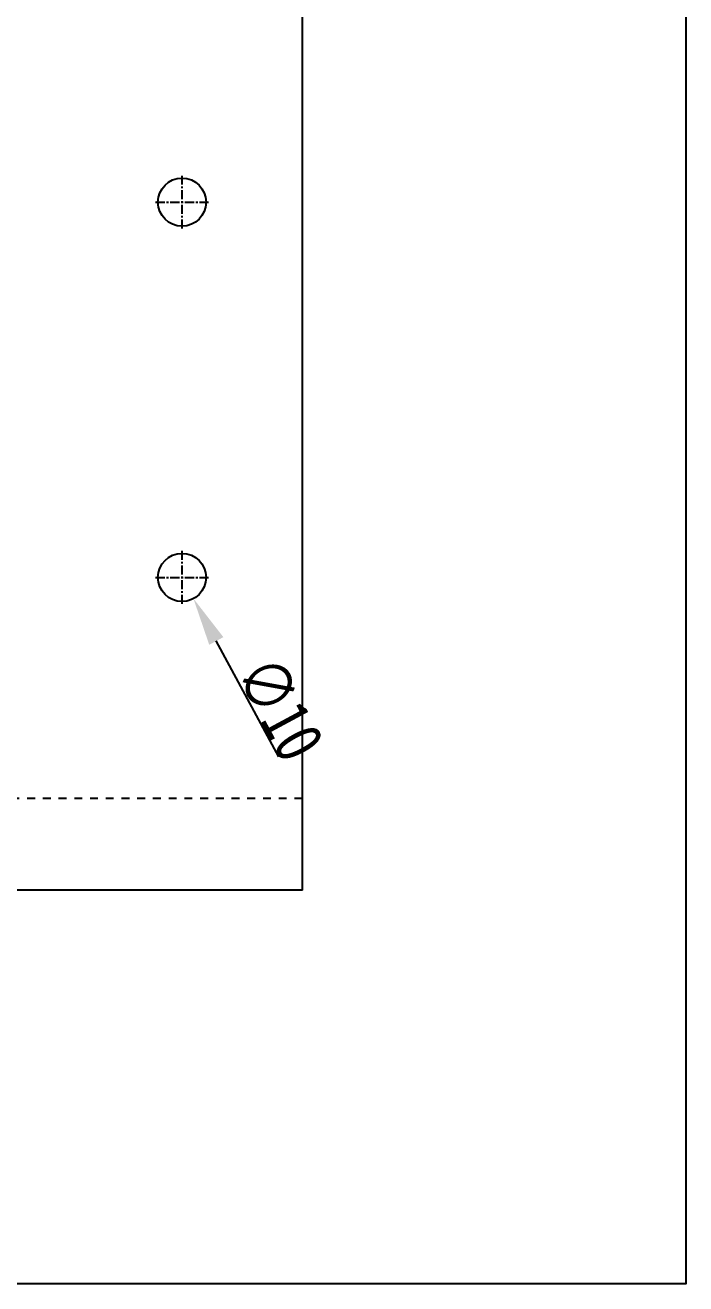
# Model space of a CAD drawing. Header units: millimetres. Extents: x -569 to 1807, y -7664 to 1724.
# Drawn here: x 647.5 to 784.8, y -2691.7 to -2430.1 of the extents above; entities that cross this region are included whole.
import ezdxf

# ---------------------------------------------------------------- set-up
doc = ezdxf.new("R2010")
doc.units = ezdxf.units.MM
doc.header["$LTSCALE"] = 16.335
doc.header["$PDMODE"] = 3
doc.header["$PDSIZE"] = 0.3125
doc.linetypes.add('CENTER', pattern=[0.6, 0.375, -0.075, 0.075, -0.075])
doc.linetypes.add('HIDDEN', pattern=[0.2, 0.1, -0.1])
doc.layers.get('0').update_dxf_attribs({"linetype": 'CONTINUOUS'})
doc.layers.get('Defpoints').update_dxf_attribs({"linetype": 'CONTINUOUS'})
doc.layers.add('DEFAULT_2', color=8, linetype='HIDDEN')
doc.styles.get("Standard").update_dxf_attribs({"font": 'txt', "width": 0.8})
doc.dimstyles.new('副本 ISO-25-1', dxfattribs={"dimtxt": 10, "dimasz": 10, "dimexe": 0, "dimexo": 0, "dimgap": 0, "dimtad": 1, "dimtxsty": 'Standard', "dimcen": 0, "dimclrd": 6, "dimclre": 6, "dimclrt": 4, "dimazin": 0, "dimtfac": 1, "dimtofl": 0, "dimtmove": 0, "dimatfit": 3, "dimfxl": 0, "dimarcsym": 0})

# ---------------------------------------------------------------- blocks, each defined once
blk = doc.blocks.new('*D396')
at = {"color": 6, "lineweight": -2}
blk.add_line((700.21, -2582.17), (687.23, -2558.11), dxfattribs=at)
at = {"color": 6}
blk.add_solid([(688.7, -2557.32), (685.76, -2558.91), (682.48, -2549.31)], dxfattribs=at)
at = {"layer": 'Defpoints', "color": 0}
for p in [(677.73, -2540.51), (682.48, -2549.31)]:
    blk.add_point(p, dxfattribs=at)
at = {"color": 4, "insert": (700.49, -2572.17), "char_height": 10, "attachment_point": 5, "rotation": 298.3442}
blk.add_mtext('∅10', dxfattribs=at)

msp = doc.modelspace()

# ---------------------------------------------------------------- linework, layer by layer
at = {"color": 7, "linetype": 'Continuous'}
for q in [(705.107, -2179.913), (614.464, -2609.913)]:
    msp.add_line((705.107, -2609.913), q, dxfattribs=at)
at = {"color": 1, "linetype": 'CENTER', "ltscale": 0.310989}
for p, q in [((680.107, -2472.413), (680.107, -2461.413)), ((674.607, -2466.913), (685.607, -2466.913)), ((680.107, -2550.413), (680.107, -2539.413)), ((674.607, -2544.913), (685.607, -2544.913))]:
    msp.add_line(p, q, dxfattribs=at)
msp.add_lwpolyline([(-32.664, -2117.932), (784.769, -2117.932), (784.769, -2691.727), (-32.664, -2691.727)], close=True)
for centre in [(680.107, -2466.913), (680.107, -2544.913)]:
    msp.add_circle(centre, 5)
at = {"layer": 'DEFAULT_2', "color": 8, "linetype": 'HIDDEN'}
msp.add_line((705.107, -2590.863), (643.109, -2590.863), dxfattribs=at)

# ---------------------------------------------------------------- dimensions: what is measured, and where the dimension line sits
dim = msp.add_diameter_dim_2p(p1=(677.733, -2540.512), p2=(682.481, -2549.313), dimstyle='副本 ISO-25-1', override={"dimfxl": 1.25, "dimarcsym": 1})
dim.commit()
dim.dimension.update_dxf_attribs({"geometry": '*D396', "text_midpoint": (700.491, -2572.169)})

doc.saveas('drawing.dxf')
